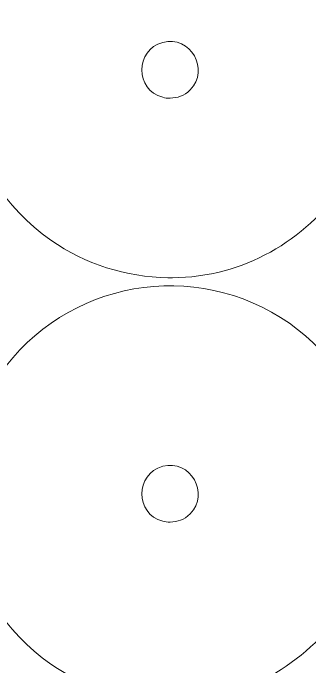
# Model space of a CAD drawing. Header units: centimetres. Extents: x -34.2 to 34.2, y -34.8 to 34.8.
# Drawn here: x -27.76 to -23.61, y -18.47 to -9.32 of the extents above; entities that cross this region are included whole.
import ezdxf

# ---------------------------------------------------------------- set-up
doc = ezdxf.new("R2010")
doc.units = ezdxf.units.CM
doc.header["$MEASUREMENT"] = 0
doc.layers.add('Camada 1', color=7, linetype='Continuous')

msp = doc.modelspace()

# ---------------------------------------------------------------- linework, layer by layer
at = {"layer": 'Camada 1', "color": 175, "lineweight": 9}
msp.add_open_spline([(-34.2, 34.8), (-34.2, 34.8), (34.2, 34.8), (34.2, 34.8), (34.2, 34.8), (34.2, 34.8), (34.2, -34.8), (34.2, -34.8), (34.2, -34.8), (34.2, -34.8), (-34.2, -34.8), (-34.2, -34.8), (-34.2, -34.8), (-34.2, -34.8), (-34.2, 34.8), (-34.2, 34.8)], degree=3, knots=[0, 0, 0, 0, 0.2, 0.2, 0.2, 0.2, 0.4, 0.4, 0.4, 0.4, 0.6, 0.6, 0.6, 0.6, 1, 1, 1, 1], dxfattribs=at)
at = {"layer": 'Camada 1', "color": 3, "lineweight": 9}
for points in [[(-25.53016, -13.02814), (-25.54392, -13.02824), (-25.55767, -13.02826), (-25.5714, -13.02817), (-25.5714, -13.02817), (-25.57965, -13.02811), (-25.5879, -13.02803), (-25.59616, -13.02791), (-25.59616, -13.02791), (-26.17635, -13.01938), (-26.75219, -12.83905), (-27.23134, -12.50371), (-27.23134, -12.50371), (-28.54725, -11.58271), (-28.86755, -9.76421), (-27.94804, -8.4504), (-27.94804, -8.4504), (-27.02706, -7.13449), (-25.20853, -6.8142), (-23.89474, -7.7337), (-23.89474, -7.7337), (-23.27003, -8.17092), (-22.829, -8.85943), (-22.69615, -9.61055), (-22.69615, -9.61055), (-22.65578, -9.83878), (-22.64269, -10.14402), (-22.66318, -10.37484), (-22.66318, -10.37484), (-22.67438, -10.45898), (-22.68558, -10.54313), (-22.69679, -10.62727), (-22.69679, -10.62727), (-22.73534, -10.79999), (-22.7665, -10.9463), (-22.82832, -11.11568), (-22.82832, -11.11568), (-23.15056, -11.99857), (-23.89996, -12.6868), (-24.8079, -12.93067), (-24.8079, -12.93067), (-25.04429, -12.99416), (-25.28731, -13.02625), (-25.53016, -13.02814)], [(-25.53016, -18.95987), (-25.54392, -18.95998), (-25.55767, -18.95999), (-25.5714, -18.9599), (-25.5714, -18.9599), (-25.57965, -18.95984), (-25.5879, -18.95976), (-25.59616, -18.95964), (-25.59616, -18.95964), (-26.17635, -18.95111), (-26.75219, -18.77078), (-27.23134, -18.43544), (-27.23134, -18.43544), (-28.54725, -17.51444), (-28.86755, -15.69594), (-27.94804, -14.38213), (-27.94804, -14.38213), (-27.02706, -13.06622), (-25.20853, -12.74593), (-23.89474, -13.66543), (-23.89474, -13.66543), (-23.27003, -14.10265), (-22.829, -14.79116), (-22.69615, -15.54228), (-22.69615, -15.54228), (-22.65578, -15.77051), (-22.64269, -16.07575), (-22.66318, -16.30657), (-22.66318, -16.30657), (-22.67438, -16.39072), (-22.68558, -16.47486), (-22.69679, -16.559), (-22.69679, -16.559), (-22.73534, -16.73172), (-22.7665, -16.87804), (-22.82832, -17.04742), (-22.82832, -17.04742), (-23.15056, -17.9303), (-23.89996, -18.61853), (-24.8079, -18.8624), (-24.8079, -18.8624), (-25.04429, -18.9259), (-25.28731, -18.95798), (-25.53016, -18.95987)]]:
    msp.add_open_spline(points, degree=3, knots=[0, 0, 0, 0, 0.0833333, 0.0833333, 0.0833333, 0.0833333, 0.1666667, 0.1666667, 0.1666667, 0.1666667, 0.25, 0.25, 0.25, 0.25, 0.3333333, 0.3333333, 0.3333333, 0.3333333, 0.4166667, 0.4166667, 0.4166667, 0.4166667, 0.5, 0.5, 0.5, 0.5, 0.5833333, 0.5833333, 0.5833333, 0.5833333, 0.6666667, 0.6666667, 0.6666667, 0.6666667, 0.75, 0.75, 0.75, 0.75, 0.8333333, 0.8333333, 0.8333333, 0.8333333, 1, 1, 1, 1], dxfattribs=at)
at = {"layer": 'Camada 1', "lineweight": 9}
for points in [[(-25.66757, -10.50289), (-25.63407, -10.51148), (-25.59916, -10.51873), (-25.56466, -10.51644), (-25.56466, -10.51644), (-25.45949, -10.50946), (-25.36965, -10.48614), (-25.28347, -10.39998), (-25.28347, -10.39998), (-25.00014, -10.11664), (-25.28035, -9.63097), (-25.66757, -9.73469), (-25.66757, -9.73469), (-26.0547, -9.83834), (-26.05582, -10.40318), (-25.66757, -10.50289)], [(-25.66757, -16.43462), (-25.63407, -16.44322), (-25.59916, -16.45046), (-25.56466, -16.44817), (-25.56466, -16.44817), (-25.45949, -16.44119), (-25.36965, -16.41787), (-25.28347, -16.33171), (-25.28347, -16.33171), (-25.00014, -16.04837), (-25.28035, -15.5627), (-25.66757, -15.66642), (-25.66757, -15.66642), (-26.0547, -15.77008), (-26.05582, -16.33492), (-25.66757, -16.43462)]]:
    msp.add_open_spline(points, degree=3, knots=[0, 0, 0, 0, 0.2, 0.2, 0.2, 0.2, 0.4, 0.4, 0.4, 0.4, 0.6, 0.6, 0.6, 0.6, 1, 1, 1, 1], dxfattribs=at)

doc.saveas('drawing.dxf')
